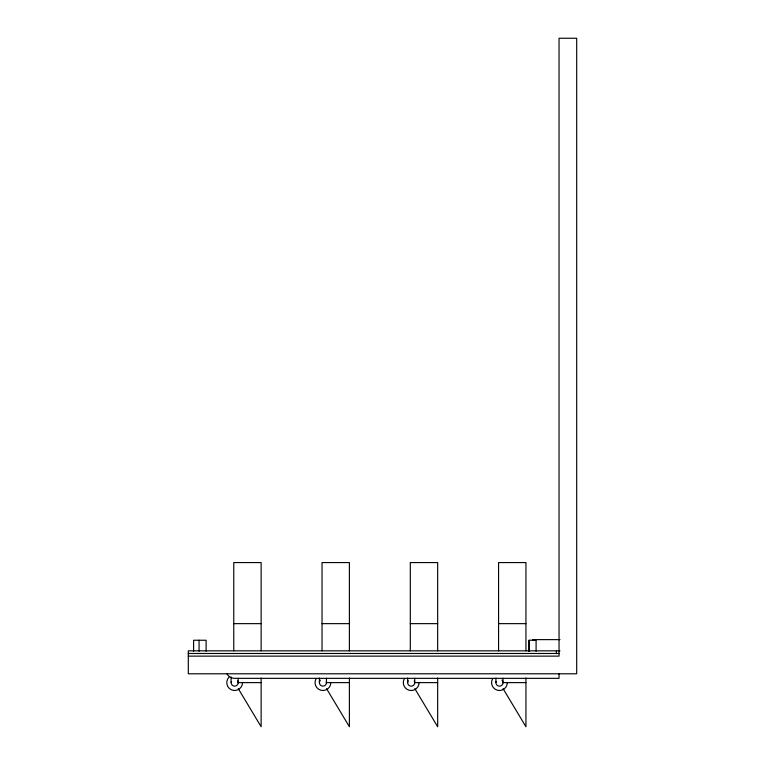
<?xml version="1.0" encoding="UTF-8"?>
<svg xmlns="http://www.w3.org/2000/svg" width="765" height="765" viewBox="0 0 765 765"><rect width="100%" height="100%" fill="white"/><g stroke="black" fill="none" stroke-linecap="round" stroke-linejoin="round"><path stroke-width="1.15" d="M233.765 623.647L261.133 623.647M322.036 623.647L349.395 623.647M410.308 623.647L437.666 623.647M498.57 623.647L525.938 623.647M532.555 639.626L559.99 639.626M560.009 650.843L188.305 650.843L188.305 673.793L576.695 673.793L576.695 38.25L559.043 38.25L559.043 656.131L188.305 656.131M188.305 653.482L559.043 653.482M238.183 682.619L261.133 682.619M326.445 682.619L349.395 682.619M414.716 682.619L437.666 682.619M502.988 682.619L525.938 682.619M503.064 688.634L525.938 726.75L525.938 678.01M414.802 688.634L437.666 726.75L437.666 678.01M326.531 688.634L349.395 726.75L349.395 678.01M238.259 688.634L261.133 726.75L261.133 678.01M559.043 673.64L559.043 678.345L234.645 678.345A8.826 8.826 0 0 1 227.004 673.927M556.394 650.843L556.394 653.482M536.093 651.283L536.093 640.248L529.026 640.248L529.026 651.283M529.151 640.248L529.151 651.283M525.938 650.843L525.938 562.571L498.57 562.571L498.57 650.843M502.988 678.23L502.988 682.753M495.93 678.029L495.93 682.476M437.666 650.843L437.666 562.571L410.308 562.571L410.308 650.843M414.716 678.23L414.716 682.753M407.659 678.029L407.659 682.476M349.395 650.843L349.395 562.571L322.036 562.571L322.036 650.843M326.445 678.23L326.445 682.753M319.387 678.029L319.387 682.476M261.133 650.843L261.133 562.571L233.765 562.571L233.765 650.843M238.173 678.23L238.173 682.753M231.116 676.92L231.126 682.476M206.12 651.283L206.12 640.248L193.602 640.248L193.602 651.283M199.063 640.248L199.063 651.283M414.248 680.85A3.529 3.529 0 0 1 413.425 685.354A3.529 3.529 0 0 1 408.845 685.258A3.529 3.529 0 0 1 408.204 680.726M419.086 682.619A7.899 7.899 0 0 1 409.141 690.24A7.899 7.899 0 0 1 404.35 678.67M237.705 680.85A3.529 3.529 0 0 1 235.037 686.129A3.529 3.529 0 0 1 231.279 681.567M242.543 682.619A7.899 7.899 0 0 1 231.632 689.906A7.899 7.899 0 0 1 229.07 677.035M326.33 681.701A3.529 3.529 0 0 1 322.008 686.023A3.529 3.529 0 0 1 320.42 680.123M330.815 682.619A7.899 7.899 0 0 1 320.879 690.24A7.899 7.899 0 0 1 316.079 678.67M501.955 680.123A3.529 3.529 0 0 1 502.318 684.675A3.529 3.529 0 0 1 497.881 685.775A3.529 3.529 0 0 1 496.083 681.567M507.348 682.619A7.899 7.899 0 0 1 497.413 690.24A7.899 7.899 0 0 1 492.622 678.67"/></g></svg>
